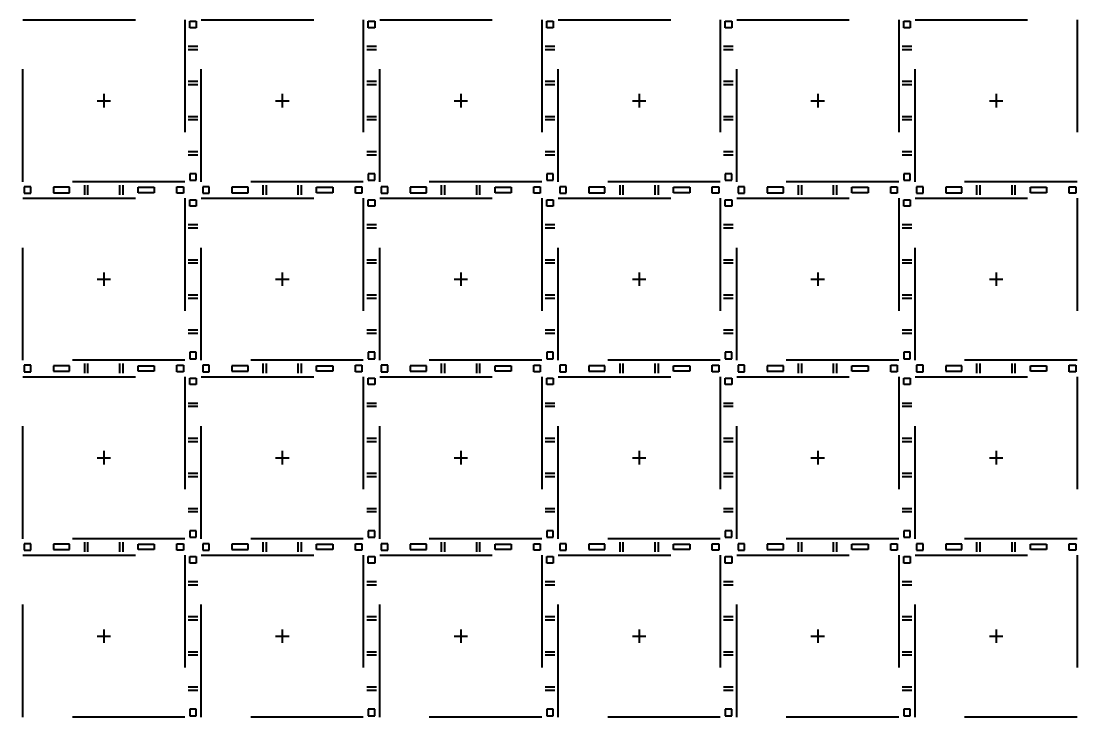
# Model space of a CAD drawing. Header units: millimetres. Extents: x 403.41 to 412.09, y 87.14 to 92.98.
# Drawn here: x 406.728 to 407.903, y 89.065 to 89.84 of the extents above; entities that cross this region are included whole.
import ezdxf

# ---------------------------------------------------------------- set-up
doc = ezdxf.new("R2010")
doc.units = ezdxf.units.MM
doc.header["$LTSCALE"] = 0.5
doc.header["$PDMODE"] = 98
for name, pattern in [('CENTER', [50.8, 31.75, -6.35, 6.35, -6.35]), ('HIDDEN', [0.375, 0.25, -0.125]), ('PHANTOM', [2.5, 1.25, -0.25, 0.25, -0.25, 0.25, -0.25])]:
    doc.linetypes.add(name, pattern=pattern)
for name, color, linetype in [('BTM', 7, 'HIDDEN'), ('CEN', 2, 'CENTER'), ('DIM', 3, 'Continuous'), ('PKG', 1, 'PHANTOM')]:
    doc.layers.add(name, color=color, linetype=linetype)
doc.styles.add('SIMPLEX', font='simplex.shx', dxfattribs={"bigfont": 'AllInOneBig.shx'})
doc.dimstyles.new('Standard2', dxfattribs={"dimtxt": 0.07, "dimasz": 0.08, "dimexe": 0.01, "dimexo": 0.01, "dimgap": 0.015, "dimtad": 1, "dimdec": 3, "dimlfac": 16.666667, "dimrnd": 0.0001, "dimzin": 1, "dimtxsty": 'SIMPLEX', "dimcen": 0.01, "dimclrd": 256, "dimclre": 256, "dimclrt": 256, "dimazin": 3, "dimtp": 0.03, "dimtm": 0.05, "dimtfac": 0.8, "dimtdec": 3, "dimtmove": 0, "dimatfit": 3, "dimfxl": 0.05, "dimtzin": 4, "dimlwd": -1, "dimlwe": -1})

# ---------------------------------------------------------------- blocks, each defined once
blk = doc.blocks.new('*D24')
at = {"layer": 'Defpoints', "color": 0, "ltscale": 0.1, "transparency": 16777216}
for p in [(406.7204, 90.1484), (408.7452, 89.4854), (409.2231, 89.4854)]:
    blk.add_point(p, dxfattribs=at)
at = {"layer": 'DIM', "ltscale": 0.1, "transparency": 16777216}
blk.add_line((408.7552, 89.4854), (409.2231, 89.4854), dxfattribs=at)
at = {"layer": 'DIM', "ltscale": 0.1, "transparency": 16777216, "insert": (409.3981, 89.4854), "char_height": 0.07, "attachment_point": 5, "rotation": 360, "style": 'SIMPLEX'}
blk.add_mtext('\\A1;11.050', dxfattribs=at)
blk = doc.blocks.new('*D25')
at = {"layer": 'Defpoints', "color": 0, "ltscale": 0.1, "transparency": 16777216}
for p in [(406.7204, 90.1484), (408.6252, 88.0904), (409.2231, 88.0904)]:
    blk.add_point(p, dxfattribs=at)
at = {"layer": 'DIM', "ltscale": 0.1, "transparency": 16777216}
for p, q in [((408.6352, 88.0904), (408.9031, 88.0904)), ((408.9031, 88.0904), (409.0631, 88.0904)), ((409.0631, 88.0904), (409.2231, 88.0904))]:
    blk.add_line(p, q, dxfattribs=at)
at = {"layer": 'DIM', "ltscale": 0.1, "transparency": 16777216, "insert": (409.4114, 88.0904), "char_height": 0.07, "attachment_point": 5, "rotation": 360, "style": 'SIMPLEX'}
blk.add_mtext('\\A1;34.300', dxfattribs=at)
blk = doc.blocks.new('*D26')
at = {"layer": 'Defpoints', "color": 0, "ltscale": 0.1, "transparency": 16777216}
for p in [(406.7204, 90.1484), (408.6252, 88.2284), (409.2231, 88.1846)]:
    blk.add_point(p, dxfattribs=at)
at = {"layer": 'DIM', "ltscale": 0.1, "transparency": 16777216}
for p, q in [((408.6352, 88.2284), (408.9031, 88.2284)), ((408.9031, 88.2284), (409.0631, 88.1846)), ((409.0631, 88.1846), (409.2231, 88.1846))]:
    blk.add_line(p, q, dxfattribs=at)
at = {"layer": 'DIM', "ltscale": 0.1, "transparency": 16777216, "insert": (409.4114, 88.1846), "char_height": 0.07, "attachment_point": 5, "rotation": 360, "style": 'SIMPLEX'}
blk.add_mtext('\\A1;32.000', dxfattribs=at)
blk = doc.blocks.new('*D28')
at = {"layer": 'Defpoints', "color": 0, "ltscale": 0.1, "transparency": 16777216}
for p in [(406.7204, 90.1484), (407.7794, 88.1415), (407.7794, 87.9087)]:
    blk.add_point(p, dxfattribs=at)
at = {"layer": 'DIM', "ltscale": 0.1, "transparency": 16777216}
blk.add_line((407.7794, 88.1315), (407.7794, 87.9087), dxfattribs=at)
at = {"layer": 'DIM', "ltscale": 0.1, "transparency": 16777216, "insert": (407.7794, 87.7271), "char_height": 0.07, "attachment_point": 5, "rotation": 90, "style": 'SIMPLEX'}
blk.add_mtext('\\A1;17.650', dxfattribs=at)
blk = doc.blocks.new('*D29')
at = {"layer": 'Defpoints', "color": 0, "ltscale": 0.1, "transparency": 16777216}
for p in [(406.7204, 90.1484), (408.6252, 88.2284), (408.6252, 87.9087)]:
    blk.add_point(p, dxfattribs=at)
at = {"layer": 'DIM', "ltscale": 0.1, "transparency": 16777216}
blk.add_line((408.6252, 88.2184), (408.6252, 87.9087), dxfattribs=at)
at = {"layer": 'DIM', "ltscale": 0.1, "transparency": 16777216, "insert": (408.6252, 87.7271), "char_height": 0.07, "attachment_point": 5, "rotation": 90, "style": 'SIMPLEX'}
blk.add_mtext('\\A1;31.747', dxfattribs=at)
blk = doc.blocks.new('*U218')
at = {"layer": 'CEN', "ltscale": 0.2}
for p, q in [((-0.0075, 0), (0.0075, 0)), ((0, 0.0075), (0, -0.0075))]:
    blk.add_line(p, q, dxfattribs=at)
at = {"layer": 'PKG', "color": 1, "ltscale": 0.2}
blk.add_lwpolyline([(-0.09, -0.09), (-0.09, 0.09), (0.09, 0.09), (0.09, -0.09)], close=True, dxfattribs=at)
blk = doc.blocks.new('*U219')
at = {"color": 0, "linetype": 'ByBlock', "lineweight": -2, "transparency": 16777216}
for p in [(1.5864, 1.1898), (1.7847, 1.1898), (1.983, 1.1898), (2.1813, 1.1898), (2.3796, 1.1898), (2.5779, 1.1898), (1.5864, 0.9915), (1.7847, 0.9915), (1.983, 0.9915), (2.1813, 0.9915), (2.3796, 0.9915), (2.5779, 0.9915), (1.5864, 0.7932), (1.7847, 0.7932), (1.983, 0.7932), (2.1813, 0.7932), (2.3796, 0.7932), (2.5779, 0.7932), (1.5864, 0.5949), (1.7847, 0.5949), (1.983, 0.5949), (2.1813, 0.5949), (2.3796, 0.5949), (2.5779, 0.5949)]:
    blk.add_blockref('*U218', p, dxfattribs=at)

msp = doc.modelspace()

# ---------------------------------------------------------------- linework, layer by layer
at = {"layer": 'BTM', "ltscale": 0.02}
for p, q in [((406.924083, 89.812067), (406.913283, 89.812067)), ((406.924083, 89.808467), (406.913283, 89.808467)), ((407.122383, 89.812067), (407.111583, 89.812067)), ((407.122383, 89.808467), (407.111583, 89.808467)), ((407.320683, 89.812067), (407.309883, 89.812067)), ((407.320683, 89.808467), (407.309883, 89.808467)), ((407.518983, 89.812067), (407.508183, 89.812067)), ((407.518983, 89.808467), (407.508183, 89.808467)), ((407.717283, 89.812067), (407.706483, 89.812067)), ((407.717283, 89.808467), (407.706483, 89.808467)), ((406.924083, 89.773067), (406.913283, 89.773067)), ((406.924083, 89.769467), (406.913283, 89.769467)), ((407.122383, 89.773067), (407.111583, 89.773067)), ((407.122383, 89.769467), (407.111583, 89.769467)), ((407.320683, 89.773067), (407.309883, 89.773067)), ((407.320683, 89.769467), (407.309883, 89.769467)), ((407.518983, 89.773067), (407.508183, 89.773067)), ((407.518983, 89.769467), (407.508183, 89.769467)), ((407.717283, 89.773067), (407.706483, 89.773067)), ((407.717283, 89.769467), (407.706483, 89.769467)), ((406.924083, 89.734067), (406.913283, 89.734067)), ((406.924083, 89.730467), (406.913283, 89.730467)), ((407.122383, 89.734067), (407.111583, 89.734067)), ((407.122383, 89.730467), (407.111583, 89.730467)), ((407.320683, 89.734067), (407.309883, 89.734067)), ((407.320683, 89.730467), (407.309883, 89.730467)), ((407.518983, 89.734067), (407.508183, 89.734067)), ((407.518983, 89.730467), (407.508183, 89.730467)), ((407.717283, 89.734067), (407.706483, 89.734067)), ((407.717283, 89.730467), (407.706483, 89.730467)), ((406.924083, 89.695067), (406.913283, 89.695067)), ((406.924083, 89.691467), (406.913283, 89.691467)), ((407.122383, 89.695067), (407.111583, 89.695067)), ((407.122383, 89.691467), (407.111583, 89.691467)), ((407.320683, 89.695067), (407.309883, 89.695067)), ((407.320683, 89.691467), (407.309883, 89.691467)), ((407.518983, 89.695067), (407.508183, 89.695067)), ((407.518983, 89.691467), (407.508183, 89.691467)), ((407.717283, 89.695067), (407.706483, 89.695067)), ((407.717283, 89.691467), (407.706483, 89.691467)), ((406.798233, 89.647217), (406.798233, 89.658017)), ((406.801833, 89.647217), (406.801833, 89.658017)), ((406.837233, 89.647217), (406.837233, 89.658017)), ((406.840833, 89.647217), (406.840833, 89.658017)), ((406.996533, 89.647217), (406.996533, 89.658017)), ((407.000133, 89.647217), (407.000133, 89.658017)), ((407.035533, 89.647217), (407.035533, 89.658017)), ((407.039133, 89.647217), (407.039133, 89.658017)), ((407.194833, 89.647217), (407.194833, 89.658017)), ((407.198433, 89.647217), (407.198433, 89.658017)), ((407.233833, 89.647217), (407.233833, 89.658017)), ((407.237433, 89.647217), (407.237433, 89.658017)), ((407.393133, 89.647217), (407.393133, 89.658017)), ((407.396733, 89.647217), (407.396733, 89.658017)), ((407.432133, 89.647217), (407.432133, 89.658017)), ((407.435733, 89.647217), (407.435733, 89.658017)), ((407.591433, 89.647217), (407.591433, 89.658017)), ((407.595033, 89.647217), (407.595033, 89.658017)), ((407.630433, 89.647217), (407.630433, 89.658017)), ((407.634033, 89.647217), (407.634033, 89.658017)), ((407.789733, 89.647217), (407.789733, 89.658017)), ((407.793333, 89.647217), (407.793333, 89.658017)), ((407.828733, 89.647217), (407.828733, 89.658017)), ((407.832333, 89.647217), (407.832333, 89.658017)), ((406.924083, 89.613767), (406.913283, 89.613767)), ((407.122383, 89.613767), (407.111583, 89.613767)), ((407.320683, 89.613767), (407.309883, 89.613767)), ((407.518983, 89.613767), (407.508183, 89.613767)), ((407.717283, 89.613767), (407.706483, 89.613767)), ((406.924083, 89.610167), (406.913283, 89.610167)), ((407.122383, 89.610167), (407.111583, 89.610167)), ((407.320683, 89.610167), (407.309883, 89.610167)), ((407.518983, 89.610167), (407.508183, 89.610167)), ((407.717283, 89.610167), (407.706483, 89.610167)), ((406.924083, 89.574767), (406.913283, 89.574767)), ((406.924083, 89.571167), (406.913283, 89.571167)), ((407.122383, 89.574767), (407.111583, 89.574767)), ((407.122383, 89.571167), (407.111583, 89.571167)), ((407.320683, 89.574767), (407.309883, 89.574767)), ((407.320683, 89.571167), (407.309883, 89.571167)), ((407.518983, 89.574767), (407.508183, 89.574767)), ((407.518983, 89.571167), (407.508183, 89.571167)), ((407.717283, 89.574767), (407.706483, 89.574767)), ((407.717283, 89.571167), (407.706483, 89.571167)), ((406.924083, 89.535767), (406.913283, 89.535767)), ((406.924083, 89.532167), (406.913283, 89.532167)), ((407.122383, 89.535767), (407.111583, 89.535767)), ((407.122383, 89.532167), (407.111583, 89.532167)), ((407.320683, 89.535767), (407.309883, 89.535767)), ((407.320683, 89.532167), (407.309883, 89.532167)), ((407.518983, 89.535767), (407.508183, 89.535767)), ((407.518983, 89.532167), (407.508183, 89.532167)), ((407.717283, 89.535767), (407.706483, 89.535767)), ((407.717283, 89.532167), (407.706483, 89.532167)), ((406.924083, 89.496767), (406.913283, 89.496767)), ((407.122383, 89.496767), (407.111583, 89.496767)), ((407.320683, 89.496767), (407.309883, 89.496767)), ((407.518983, 89.496767), (407.508183, 89.496767)), ((407.717283, 89.496767), (407.706483, 89.496767)), ((406.924083, 89.493167), (406.913283, 89.493167)), ((407.122383, 89.493167), (407.111583, 89.493167)), ((407.320683, 89.493167), (407.309883, 89.493167)), ((407.518983, 89.493167), (407.508183, 89.493167)), ((407.717283, 89.493167), (407.706483, 89.493167)), ((406.798233, 89.448917), (406.798233, 89.459717)), ((406.801833, 89.448917), (406.801833, 89.459717)), ((406.837233, 89.448917), (406.837233, 89.459717)), ((406.840833, 89.448917), (406.840833, 89.459717)), ((406.996533, 89.448917), (406.996533, 89.459717)), ((407.000133, 89.448917), (407.000133, 89.459717)), ((407.035533, 89.448917), (407.035533, 89.459717)), ((407.039133, 89.448917), (407.039133, 89.459717)), ((407.194833, 89.448917), (407.194833, 89.459717)), ((407.198433, 89.448917), (407.198433, 89.459717)), ((407.233833, 89.448917), (407.233833, 89.459717)), ((407.237433, 89.448917), (407.237433, 89.459717)), ((407.393133, 89.448917), (407.393133, 89.459717)), ((407.396733, 89.448917), (407.396733, 89.459717)), ((407.432133, 89.448917), (407.432133, 89.459717)), ((407.435733, 89.448917), (407.435733, 89.459717)), ((407.591433, 89.448917), (407.591433, 89.459717)), ((407.595033, 89.448917), (407.595033, 89.459717)), ((407.630433, 89.448917), (407.630433, 89.459717)), ((407.634033, 89.448917), (407.634033, 89.459717)), ((407.789733, 89.448917), (407.789733, 89.459717)), ((407.793333, 89.448917), (407.793333, 89.459717)), ((407.828733, 89.448917), (407.828733, 89.459717)), ((407.832333, 89.448917), (407.832333, 89.459717)), ((406.924083, 89.415467), (406.913283, 89.415467)), ((407.122383, 89.415467), (407.111583, 89.415467)), ((407.320683, 89.415467), (407.309883, 89.415467)), ((407.518983, 89.415467), (407.508183, 89.415467)), ((407.717283, 89.415467), (407.706483, 89.415467)), ((406.924083, 89.411867), (406.913283, 89.411867)), ((407.122383, 89.411867), (407.111583, 89.411867)), ((407.320683, 89.411867), (407.309883, 89.411867)), ((407.518983, 89.411867), (407.508183, 89.411867)), ((407.717283, 89.411867), (407.706483, 89.411867)), ((406.924083, 89.376467), (406.913283, 89.376467)), ((406.924083, 89.372867), (406.913283, 89.372867)), ((407.122383, 89.376467), (407.111583, 89.376467)), ((407.122383, 89.372867), (407.111583, 89.372867)), ((407.320683, 89.376467), (407.309883, 89.376467)), ((407.320683, 89.372867), (407.309883, 89.372867)), ((407.518983, 89.376467), (407.508183, 89.376467)), ((407.518983, 89.372867), (407.508183, 89.372867)), ((407.717283, 89.376467), (407.706483, 89.376467)), ((407.717283, 89.372867), (407.706483, 89.372867)), ((406.924083, 89.337467), (406.913283, 89.337467)), ((406.924083, 89.333867), (406.913283, 89.333867)), ((407.122383, 89.337467), (407.111583, 89.337467)), ((407.122383, 89.333867), (407.111583, 89.333867)), ((407.320683, 89.337467), (407.309883, 89.337467)), ((407.320683, 89.333867), (407.309883, 89.333867)), ((407.518983, 89.337467), (407.508183, 89.337467)), ((407.518983, 89.333867), (407.508183, 89.333867)), ((407.717283, 89.337467), (407.706483, 89.337467)), ((407.717283, 89.333867), (407.706483, 89.333867)), ((406.924083, 89.298467), (406.913283, 89.298467)), ((407.122383, 89.298467), (407.111583, 89.298467)), ((407.320683, 89.298467), (407.309883, 89.298467)), ((407.518983, 89.298467), (407.508183, 89.298467)), ((407.717283, 89.298467), (407.706483, 89.298467)), ((406.924083, 89.294867), (406.913283, 89.294867)), ((407.122383, 89.294867), (407.111583, 89.294867)), ((407.320683, 89.294867), (407.309883, 89.294867)), ((407.518983, 89.294867), (407.508183, 89.294867)), ((407.717283, 89.294867), (407.706483, 89.294867)), ((406.798233, 89.250617), (406.798233, 89.261417)), ((406.801833, 89.250617), (406.801833, 89.261417)), ((406.837233, 89.250617), (406.837233, 89.261417)), ((406.840833, 89.250617), (406.840833, 89.261417)), ((406.996533, 89.250617), (406.996533, 89.261417)), ((407.000133, 89.250617), (407.000133, 89.261417)), ((407.035533, 89.250617), (407.035533, 89.261417)), ((407.039133, 89.250617), (407.039133, 89.261417)), ((407.194833, 89.250617), (407.194833, 89.261417)), ((407.198433, 89.250617), (407.198433, 89.261417)), ((407.233833, 89.250617), (407.233833, 89.261417)), ((407.237433, 89.250617), (407.237433, 89.261417)), ((407.393133, 89.250617), (407.393133, 89.261417)), ((407.396733, 89.250617), (407.396733, 89.261417)), ((407.432133, 89.250617), (407.432133, 89.261417)), ((407.435733, 89.250617), (407.435733, 89.261417)), ((407.591433, 89.250617), (407.591433, 89.261417)), ((407.595033, 89.250617), (407.595033, 89.261417)), ((407.630433, 89.250617), (407.630433, 89.261417)), ((407.634033, 89.250617), (407.634033, 89.261417)), ((407.789733, 89.250617), (407.789733, 89.261417)), ((407.793333, 89.250617), (407.793333, 89.261417)), ((407.828733, 89.250617), (407.828733, 89.261417)), ((407.832333, 89.250617), (407.832333, 89.261417)), ((406.924083, 89.217167), (406.913283, 89.217167)), ((406.924083, 89.213567), (406.913283, 89.213567)), ((407.122383, 89.217167), (407.111583, 89.217167)), ((407.122383, 89.213567), (407.111583, 89.213567)), ((407.320683, 89.217167), (407.309883, 89.217167)), ((407.320683, 89.213567), (407.309883, 89.213567)), ((407.518983, 89.217167), (407.508183, 89.217167)), ((407.518983, 89.213567), (407.508183, 89.213567)), ((407.717283, 89.217167), (407.706483, 89.217167)), ((407.717283, 89.213567), (407.706483, 89.213567)), ((406.924083, 89.178167), (406.913283, 89.178167)), ((407.122383, 89.178167), (407.111583, 89.178167)), ((407.320683, 89.178167), (407.309883, 89.178167)), ((407.518983, 89.178167), (407.508183, 89.178167)), ((407.717283, 89.178167), (407.706483, 89.178167)), ((406.924083, 89.174567), (406.913283, 89.174567)), ((407.122383, 89.174567), (407.111583, 89.174567)), ((407.320683, 89.174567), (407.309883, 89.174567)), ((407.518983, 89.174567), (407.508183, 89.174567)), ((407.717283, 89.174567), (407.706483, 89.174567)), ((406.924083, 89.139167), (406.913283, 89.139167)), ((406.924083, 89.135567), (406.913283, 89.135567)), ((407.122383, 89.139167), (407.111583, 89.139167)), ((407.122383, 89.135567), (407.111583, 89.135567)), ((407.320683, 89.139167), (407.309883, 89.139167)), ((407.320683, 89.135567), (407.309883, 89.135567)), ((407.518983, 89.139167), (407.508183, 89.139167)), ((407.518983, 89.135567), (407.508183, 89.135567)), ((407.717283, 89.139167), (407.706483, 89.139167)), ((407.717283, 89.135567), (407.706483, 89.135567)), ((406.924083, 89.100167), (406.913283, 89.100167)), ((406.924083, 89.096567), (406.913283, 89.096567)), ((407.122383, 89.100167), (407.111583, 89.100167)), ((407.122383, 89.096567), (407.111583, 89.096567)), ((407.320683, 89.100167), (407.309883, 89.100167)), ((407.320683, 89.096567), (407.309883, 89.096567)), ((407.518983, 89.100167), (407.508183, 89.100167)), ((407.518983, 89.096567), (407.508183, 89.096567)), ((407.717283, 89.100167), (407.706483, 89.100167)), ((407.717283, 89.096567), (407.706483, 89.096567))]:
    msp.add_line(p, q, dxfattribs=at)
for points in [[(406.922283, 89.840117), (406.922283, 89.832917), (406.915083, 89.832917), (406.915083, 89.840117)], [(407.120583, 89.840117), (407.120583, 89.832917), (407.113383, 89.832917), (407.113383, 89.840117)], [(407.318883, 89.840117), (407.318883, 89.832917), (407.311683, 89.832917), (407.311683, 89.840117)], [(407.517183, 89.840117), (407.517183, 89.832917), (407.509983, 89.832917), (407.509983, 89.840117)], [(407.715483, 89.840117), (407.715483, 89.832917), (407.708283, 89.832917), (407.708283, 89.840117)], [(406.915083, 89.670617), (406.915083, 89.663417), (406.922283, 89.663417), (406.922283, 89.670617)], [(407.113383, 89.670617), (407.113383, 89.663417), (407.120583, 89.663417), (407.120583, 89.670617)], [(407.311683, 89.670617), (407.311683, 89.663417), (407.318883, 89.663417), (407.318883, 89.670617)], [(407.509983, 89.670617), (407.509983, 89.663417), (407.517183, 89.663417), (407.517183, 89.670617)], [(407.708283, 89.670617), (407.708283, 89.663417), (407.715483, 89.663417), (407.715483, 89.670617)], [(406.731183, 89.656217), (406.731183, 89.649017), (406.738383, 89.649017), (406.738383, 89.656217)], [(406.763433, 89.649617), (406.781433, 89.649617), (406.781433, 89.655617), (406.763433, 89.655617)], [(406.875633, 89.649617), (406.857633, 89.649617), (406.857633, 89.655617), (406.875633, 89.655617)], [(406.907883, 89.656217), (406.907883, 89.649017), (406.900683, 89.649017), (406.900683, 89.656217)], [(406.929483, 89.656217), (406.929483, 89.649017), (406.936683, 89.649017), (406.936683, 89.656217)], [(406.961733, 89.649617), (406.979733, 89.649617), (406.979733, 89.655617), (406.961733, 89.655617)], [(407.073933, 89.649617), (407.055933, 89.649617), (407.055933, 89.655617), (407.073933, 89.655617)], [(407.106183, 89.656217), (407.106183, 89.649017), (407.098983, 89.649017), (407.098983, 89.656217)], [(407.127783, 89.656217), (407.127783, 89.649017), (407.134983, 89.649017), (407.134983, 89.656217)], [(407.160033, 89.649617), (407.178033, 89.649617), (407.178033, 89.655617), (407.160033, 89.655617)], [(407.272233, 89.649617), (407.254233, 89.649617), (407.254233, 89.655617), (407.272233, 89.655617)], [(407.304483, 89.656217), (407.304483, 89.649017), (407.297283, 89.649017), (407.297283, 89.656217)], [(407.326083, 89.656217), (407.326083, 89.649017), (407.333283, 89.649017), (407.333283, 89.656217)], [(407.358333, 89.649617), (407.376333, 89.649617), (407.376333, 89.655617), (407.358333, 89.655617)], [(407.470533, 89.649617), (407.452533, 89.649617), (407.452533, 89.655617), (407.470533, 89.655617)], [(407.502783, 89.656217), (407.502783, 89.649017), (407.495583, 89.649017), (407.495583, 89.656217)], [(407.524383, 89.656217), (407.524383, 89.649017), (407.531583, 89.649017), (407.531583, 89.656217)], [(407.556633, 89.649617), (407.574633, 89.649617), (407.574633, 89.655617), (407.556633, 89.655617)], [(407.668833, 89.649617), (407.650833, 89.649617), (407.650833, 89.655617), (407.668833, 89.655617)], [(407.701083, 89.656217), (407.701083, 89.649017), (407.693883, 89.649017), (407.693883, 89.656217)], [(407.722683, 89.656217), (407.722683, 89.649017), (407.729883, 89.649017), (407.729883, 89.656217)], [(407.754933, 89.649617), (407.772933, 89.649617), (407.772933, 89.655617), (407.754933, 89.655617)], [(407.867133, 89.649617), (407.849133, 89.649617), (407.849133, 89.655617), (407.867133, 89.655617)], [(407.899383, 89.656217), (407.899383, 89.649017), (407.892183, 89.649017), (407.892183, 89.656217)], [(406.922283, 89.641817), (406.922283, 89.634617), (406.915083, 89.634617), (406.915083, 89.641817)], [(407.120583, 89.641817), (407.120583, 89.634617), (407.113383, 89.634617), (407.113383, 89.641817)], [(407.318883, 89.641817), (407.318883, 89.634617), (407.311683, 89.634617), (407.311683, 89.641817)], [(407.517183, 89.641817), (407.517183, 89.634617), (407.509983, 89.634617), (407.509983, 89.641817)], [(407.715483, 89.641817), (407.715483, 89.634617), (407.708283, 89.634617), (407.708283, 89.641817)], [(406.915083, 89.472317), (406.915083, 89.465117), (406.922283, 89.465117), (406.922283, 89.472317)], [(407.113383, 89.472317), (407.113383, 89.465117), (407.120583, 89.465117), (407.120583, 89.472317)], [(407.311683, 89.472317), (407.311683, 89.465117), (407.318883, 89.465117), (407.318883, 89.472317)], [(407.509983, 89.472317), (407.509983, 89.465117), (407.517183, 89.465117), (407.517183, 89.472317)], [(407.708283, 89.472317), (407.708283, 89.465117), (407.715483, 89.465117), (407.715483, 89.472317)], [(406.731183, 89.457917), (406.731183, 89.450717), (406.738383, 89.450717), (406.738383, 89.457917)], [(406.763433, 89.451317), (406.781433, 89.451317), (406.781433, 89.457317), (406.763433, 89.457317)], [(406.875633, 89.451317), (406.857633, 89.451317), (406.857633, 89.457317), (406.875633, 89.457317)], [(406.907883, 89.457917), (406.907883, 89.450717), (406.900683, 89.450717), (406.900683, 89.457917)], [(406.929483, 89.457917), (406.929483, 89.450717), (406.936683, 89.450717), (406.936683, 89.457917)], [(406.961733, 89.451317), (406.979733, 89.451317), (406.979733, 89.457317), (406.961733, 89.457317)], [(407.073933, 89.451317), (407.055933, 89.451317), (407.055933, 89.457317), (407.073933, 89.457317)], [(407.106183, 89.457917), (407.106183, 89.450717), (407.098983, 89.450717), (407.098983, 89.457917)], [(407.127783, 89.457917), (407.127783, 89.450717), (407.134983, 89.450717), (407.134983, 89.457917)], [(407.160033, 89.451317), (407.178033, 89.451317), (407.178033, 89.457317), (407.160033, 89.457317)], [(407.272233, 89.451317), (407.254233, 89.451317), (407.254233, 89.457317), (407.272233, 89.457317)], [(407.304483, 89.457917), (407.304483, 89.450717), (407.297283, 89.450717), (407.297283, 89.457917)], [(407.326083, 89.457917), (407.326083, 89.450717), (407.333283, 89.450717), (407.333283, 89.457917)], [(407.358333, 89.451317), (407.376333, 89.451317), (407.376333, 89.457317), (407.358333, 89.457317)], [(407.470533, 89.451317), (407.452533, 89.451317), (407.452533, 89.457317), (407.470533, 89.457317)], [(407.502783, 89.457917), (407.502783, 89.450717), (407.495583, 89.450717), (407.495583, 89.457917)], [(407.524383, 89.457917), (407.524383, 89.450717), (407.531583, 89.450717), (407.531583, 89.457917)], [(407.556633, 89.451317), (407.574633, 89.451317), (407.574633, 89.457317), (407.556633, 89.457317)], [(407.668833, 89.451317), (407.650833, 89.451317), (407.650833, 89.457317), (407.668833, 89.457317)], [(407.701083, 89.457917), (407.701083, 89.450717), (407.693883, 89.450717), (407.693883, 89.457917)], [(407.722683, 89.457917), (407.722683, 89.450717), (407.729883, 89.450717), (407.729883, 89.457917)], [(407.754933, 89.451317), (407.772933, 89.451317), (407.772933, 89.457317), (407.754933, 89.457317)], [(407.867133, 89.451317), (407.849133, 89.451317), (407.849133, 89.457317), (407.867133, 89.457317)], [(407.899383, 89.457917), (407.899383, 89.450717), (407.892183, 89.450717), (407.892183, 89.457917)], [(406.922283, 89.443517), (406.922283, 89.436317), (406.915083, 89.436317), (406.915083, 89.443517)], [(407.120583, 89.443517), (407.120583, 89.436317), (407.113383, 89.436317), (407.113383, 89.443517)], [(407.318883, 89.443517), (407.318883, 89.436317), (407.311683, 89.436317), (407.311683, 89.443517)], [(407.517183, 89.443517), (407.517183, 89.436317), (407.509983, 89.436317), (407.509983, 89.443517)], [(407.715483, 89.443517), (407.715483, 89.436317), (407.708283, 89.436317), (407.708283, 89.443517)], [(406.915083, 89.274017), (406.915083, 89.266817), (406.922283, 89.266817), (406.922283, 89.274017)], [(407.113383, 89.274017), (407.113383, 89.266817), (407.120583, 89.266817), (407.120583, 89.274017)], [(407.311683, 89.274017), (407.311683, 89.266817), (407.318883, 89.266817), (407.318883, 89.274017)], [(407.509983, 89.274017), (407.509983, 89.266817), (407.517183, 89.266817), (407.517183, 89.274017)], [(407.708283, 89.274017), (407.708283, 89.266817), (407.715483, 89.266817), (407.715483, 89.274017)], [(406.731183, 89.259617), (406.731183, 89.252417), (406.738383, 89.252417), (406.738383, 89.259617)], [(406.763433, 89.253017), (406.781433, 89.253017), (406.781433, 89.259017), (406.763433, 89.259017)], [(406.875633, 89.253017), (406.857633, 89.253017), (406.857633, 89.259017), (406.875633, 89.259017)], [(406.907883, 89.259617), (406.907883, 89.252417), (406.900683, 89.252417), (406.900683, 89.259617)], [(406.929483, 89.259617), (406.929483, 89.252417), (406.936683, 89.252417), (406.936683, 89.259617)], [(406.961733, 89.253017), (406.979733, 89.253017), (406.979733, 89.259017), (406.961733, 89.259017)], [(407.073933, 89.253017), (407.055933, 89.253017), (407.055933, 89.259017), (407.073933, 89.259017)], [(407.106183, 89.259617), (407.106183, 89.252417), (407.098983, 89.252417), (407.098983, 89.259617)], [(407.127783, 89.259617), (407.127783, 89.252417), (407.134983, 89.252417), (407.134983, 89.259617)], [(407.160033, 89.253017), (407.178033, 89.253017), (407.178033, 89.259017), (407.160033, 89.259017)], [(407.272233, 89.253017), (407.254233, 89.253017), (407.254233, 89.259017), (407.272233, 89.259017)], [(407.304483, 89.259617), (407.304483, 89.252417), (407.297283, 89.252417), (407.297283, 89.259617)], [(407.326083, 89.259617), (407.326083, 89.252417), (407.333283, 89.252417), (407.333283, 89.259617)], [(407.358333, 89.253017), (407.376333, 89.253017), (407.376333, 89.259017), (407.358333, 89.259017)], [(407.470533, 89.253017), (407.452533, 89.253017), (407.452533, 89.259017), (407.470533, 89.259017)], [(407.502783, 89.259617), (407.502783, 89.252417), (407.495583, 89.252417), (407.495583, 89.259617)], [(407.524383, 89.259617), (407.524383, 89.252417), (407.531583, 89.252417), (407.531583, 89.259617)], [(407.556633, 89.253017), (407.574633, 89.253017), (407.574633, 89.259017), (407.556633, 89.259017)], [(407.668833, 89.253017), (407.650833, 89.253017), (407.650833, 89.259017), (407.668833, 89.259017)], [(407.701083, 89.259617), (407.701083, 89.252417), (407.693883, 89.252417), (407.693883, 89.259617)], [(407.722683, 89.259617), (407.722683, 89.252417), (407.729883, 89.252417), (407.729883, 89.259617)], [(407.754933, 89.253017), (407.772933, 89.253017), (407.772933, 89.259017), (407.754933, 89.259017)], [(407.867133, 89.253017), (407.849133, 89.253017), (407.849133, 89.259017), (407.867133, 89.259017)], [(407.899383, 89.259617), (407.899383, 89.252417), (407.892183, 89.252417), (407.892183, 89.259617)], [(406.922283, 89.245217), (406.922283, 89.238017), (406.915083, 89.238017), (406.915083, 89.245217)], [(407.120583, 89.245217), (407.120583, 89.238017), (407.113383, 89.238017), (407.113383, 89.245217)], [(407.318883, 89.245217), (407.318883, 89.238017), (407.311683, 89.238017), (407.311683, 89.245217)], [(407.517183, 89.245217), (407.517183, 89.238017), (407.509983, 89.238017), (407.509983, 89.245217)], [(407.715483, 89.245217), (407.715483, 89.238017), (407.708283, 89.238017), (407.708283, 89.245217)], [(406.915083, 89.075717), (406.915083, 89.068517), (406.922283, 89.068517), (406.922283, 89.075717)], [(407.113383, 89.075717), (407.113383, 89.068517), (407.120583, 89.068517), (407.120583, 89.075717)], [(407.311683, 89.075717), (407.311683, 89.068517), (407.318883, 89.068517), (407.318883, 89.075717)], [(407.509983, 89.075717), (407.509983, 89.068517), (407.517183, 89.068517), (407.517183, 89.075717)], [(407.708283, 89.075717), (407.708283, 89.068517), (407.715483, 89.068517), (407.715483, 89.075717)]]:
    msp.add_lwpolyline(points, close=True, dxfattribs=at)

# ---------------------------------------------------------------- block references
msp.add_blockref('*U219', (405.233133, 88.561967))

# ---------------------------------------------------------------- dimensions: what is measured, and where the dimension line sits
at = {"layer": 'DIM', "color": 0, "ltscale": 0.1}
for feature_location, offset, dtype, picture, middle in [((408.745203, 89.485367), (0.477859, 0), 0, '*D24', (409.398063, 89.485367)), ((408.625203, 88.090367), (0.597859, 0), 0, '*D25', (409.411396, 88.090367)), ((408.625203, 88.228367), (0.597859, -0.043739), 0, '*D26', (409.411396, 88.184628)), ((407.779383, 88.141531), (0, -0.232808), 1, '*D28', (407.779383, 87.727057)), ((408.625203, 88.228367), (0, -0.319643), 1, '*D29', (408.625203, 87.727057))]:
    dim = msp.add_ordinate_dim(feature_location=feature_location, offset=offset, dtype=dtype, origin=(406.720383, 90.148367), dimstyle='Standard2', dxfattribs=at)
    dim.commit()
    dim.dimension.update_dxf_attribs({"geometry": picture, "text_midpoint": middle})

doc.saveas('drawing.dxf')
